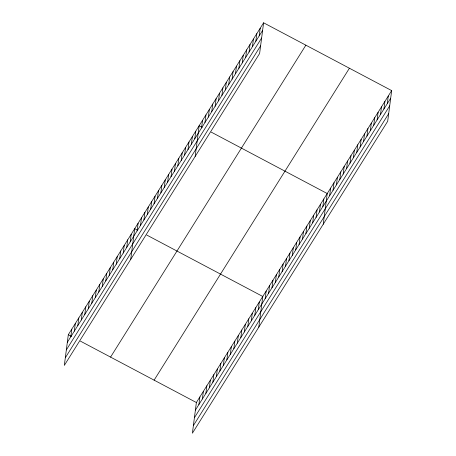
<?xml version="1.0" encoding="UTF-8"?>
<svg xmlns="http://www.w3.org/2000/svg" width="456" height="456" viewBox="0 0 456 456"><rect width="100%" height="100%" fill="white"/><g stroke="black" fill="none" stroke-linecap="round" stroke-linejoin="round"><path stroke-width="0.68" d="M263.602 22.8L68.309 334.721L64.324 365.393L259.624 53.472L263.602 22.8L391.675 90.607L387.691 121.279L192.398 433.2L196.376 402.528L391.675 90.607M70.811 336.75L71.803 329.141M74.305 331.17L75.297 323.56M77.805 325.584L78.791 317.974M81.299 320.004L82.285 312.394M84.793 314.423L85.779 306.814M88.287 308.843L89.273 301.234M91.781 303.257L92.767 295.648M95.275 297.677L96.267 290.067M98.77 292.096L99.761 284.487M102.264 286.516L103.255 278.901M105.763 280.93L106.75 273.321M109.258 275.35L110.244 267.74M112.752 269.77L113.738 262.16M116.246 264.189L117.232 256.574M119.74 258.603L120.726 250.994M123.234 253.023L124.226 245.413M126.728 247.443L127.72 239.833M130.222 241.862L131.214 234.247M130.724 259.339L134.708 228.667L137.729 230.269M137.113 230.861L138.1 223.252M140.505 225.441L141.491 217.831M143.896 220.026L144.883 212.416M147.288 214.611L148.274 206.995M150.679 209.19L151.666 201.58M154.071 203.775L155.063 196.16M157.462 198.354L158.454 190.745M160.854 192.939L161.846 185.33M164.245 187.519L165.237 179.909M167.637 182.104L168.629 174.494M171.034 176.683L172.02 169.073M174.426 171.268L175.412 163.658M177.817 165.847L178.803 158.238M181.209 160.432L182.195 152.823M184.6 155.017L185.586 147.402M187.992 149.596L188.978 141.987M191.383 144.181L192.375 136.572M194.775 138.761L195.766 131.151M195.174 156.408L199.158 125.736L202.173 127.332M201.558 127.925L202.549 120.316M204.955 122.51L205.941 114.901M208.346 117.089L209.332 109.48M211.738 111.674L212.724 104.065M215.129 106.259L216.115 98.644M218.521 100.839L219.507 93.229M221.912 95.424L222.898 87.808M225.304 90.003L226.29 82.394M228.695 84.588L229.687 76.978M232.087 79.167L233.079 71.558M235.478 73.752L236.47 66.143M238.87 68.332L239.862 60.722M242.267 62.917L243.253 55.307M198.884 404.557L199.87 396.948M245.659 57.496L246.645 49.886M202.379 398.977L203.37 391.368M249.05 52.081L250.036 44.471M205.873 393.397L206.864 385.782M252.442 46.666L253.428 39.051M209.367 387.811L210.358 380.201M255.833 41.245L256.819 33.636M212.866 382.231L213.853 374.621M259.225 35.83L260.211 28.215M216.361 376.65L217.347 369.041M219.855 371.064L220.841 363.455M223.349 365.484L224.335 357.874M226.843 359.904L227.829 352.294M230.337 354.323L231.329 346.714M233.831 348.737L234.823 341.128M237.325 343.157L238.317 335.548M240.825 337.577L241.811 329.967M244.319 331.996L245.305 324.387M247.813 326.41L248.799 318.801M251.307 320.83L252.293 313.221M254.801 315.25L255.787 307.64M258.295 309.67L259.287 302.06M258.797 327.146L262.781 296.474L146.781 235.062M265.181 298.669L266.173 291.059M268.578 293.254L269.564 285.638M271.97 287.833L272.956 280.223M275.361 282.418L276.347 274.803M278.753 276.997L279.739 269.388M282.144 271.582L283.13 263.973M285.536 266.161L286.522 258.552M288.927 260.746L289.913 253.137M292.319 255.326L293.311 247.716M295.71 249.911L296.702 242.301M299.102 244.49L300.094 236.881M302.493 239.075L303.485 231.466M305.89 233.66L306.877 226.045M309.282 228.239L310.268 220.63M312.673 222.824L313.66 215.209M316.065 217.404L317.051 209.794M319.457 211.989L320.443 204.379M322.848 206.568L323.834 198.958M323.247 224.215L327.231 193.543L211.231 132.126M329.631 195.732L330.623 188.123M333.022 190.317L334.014 182.708M336.414 184.897L337.406 177.287M339.805 179.482L340.797 171.872M343.203 174.067L344.189 166.451M346.594 168.646L347.58 161.036M349.986 163.231L350.972 155.616M353.377 157.81L354.363 150.201M356.769 152.395L357.755 144.786M360.16 146.975L361.146 139.365M363.552 141.559L364.543 133.95M366.943 136.139L367.935 128.529M370.335 130.724L371.327 123.114M373.726 125.303L374.718 117.694M377.118 119.888L378.109 112.279M380.515 114.473L381.501 106.858M383.906 109.052L384.892 101.443M387.298 103.637L388.284 96.028M67.317 342.331L262.616 30.409M66.331 349.94L261.63 38.019M65.311 357.783L260.61 45.862M110.569 357.099L305.868 45.178M154.117 380.15L349.416 68.229M195.39 410.138L390.689 98.217M194.404 417.747L389.698 105.826M193.384 425.59L388.683 113.669M68.309 334.721L71.324 336.317M80.381 341.116L196.376 402.528"/></g></svg>
